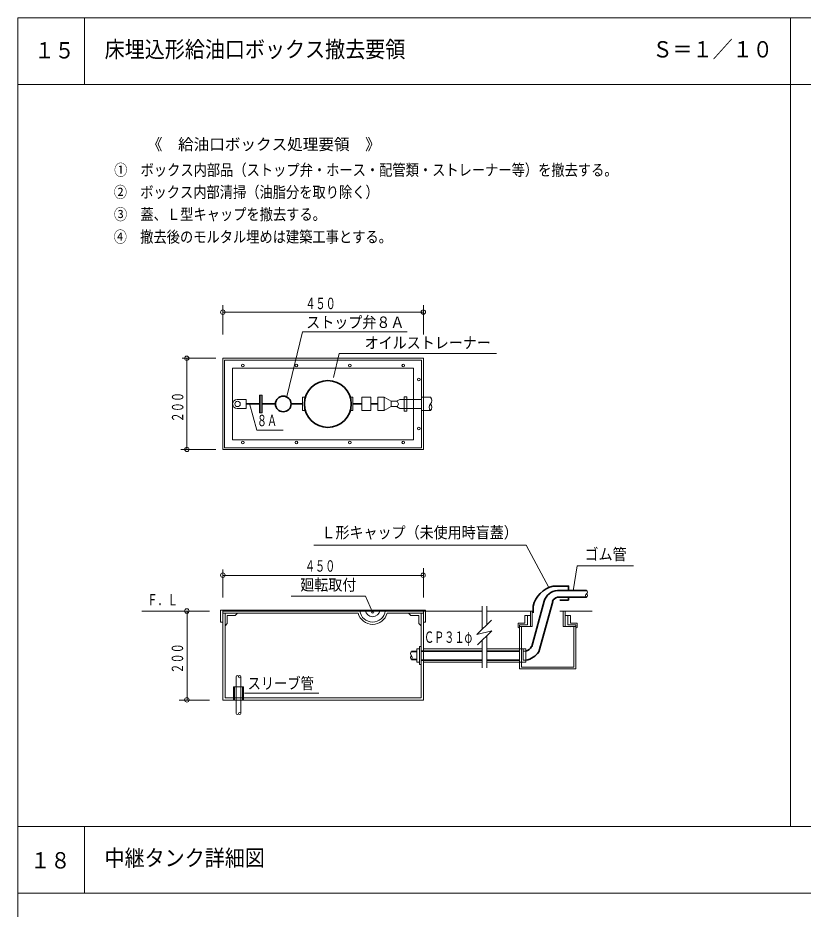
# Model space of a CAD drawing. Units: millimetres on the paper, enlarged 20 times, with parts at other scales. Extents: x -7805 to 8215, y -5592 to 5488.
# Drawn here: x -7805 to -4278, y 1484 to 5488 of the extents above; entities that cross this region are included whole.
import ezdxf
from ezdxf.enums import TextEntityAlignment as Align

# ---------------------------------------------------------------- set-up
doc = ezdxf.new("R2010")
doc.units = ezdxf.units.MM
doc.header["$LTSCALE"] = 20
for name, color, linetype, lineweight in [('2-0_衛生', 4, 'Continuous', 35), ('9-0', 7, 'Continuous', 18), ('E-0', 7, 'Continuous', 18), ('F-0', 5, 'Continuous', 18)]:
    doc.layers.add(name, color=color, linetype=linetype, lineweight=lineweight)
doc.styles.add('ＭＳ ゴシック', font='')
doc.styles.get('ＭＳ ゴシック').set_extended_font_data('MS Gothic')

msp = doc.modelspace()

# ---------------------------------------------------------------- linework, layer by layer
at = {"layer": '2-0_衛生', "color": 7, "lineweight": 18}
for p, q in [((-4334.56, 5488.01), (-4334.56, 1855.56)), ((-7505.28, 1855.56), (-7505.28, 1555.56)), ((-7804.67, 1555.56), (8215.33, 1555.56))]:
    msp.add_line(p, q, dxfattribs=at)
at = {"layer": '9-0'}
for p, q in [((-6883.95, 4065.63), (-6883.95, 4197.63)), ((-6883.95, 4165.63), (-5983.55, 4165.63)), ((-6713.95, 4165.63), (-6633.95, 4165.63)), ((-6153.55, 4165.63), (-6233.55, 4165.63)), ((-5983.55, 4065.63), (-5983.55, 4197.63)), ((-6526.95, 4078.03), (-6596.35, 3787.63)), ((-6055.95, 4078.03), (-6526.95, 4078.03)), ((-6361.35, 3979.63), (-6387.15, 3871.63)), ((-5655.75, 3979.63), (-6361.35, 3979.63)), ((-6915.55, 3958.63), (-7066.75, 3958.63)), ((-7045.55, 3548.23), (-7045.55, 3958.63)), ((-6875.95, 3950.63), (-5991.55, 3950.63)), ((-6875.95, 3556.23), (-6875.95, 3950.63)), ((-5991.55, 3556.23), (-5991.55, 3950.63)), ((-5983.55, 3548.23), (-5983.55, 3958.63)), ((-6839.95, 3914.63), (-6027.55, 3914.63)), ((-6839.95, 3592.23), (-6839.95, 3914.63)), ((-6819.95, 3773.43), (-6779.95, 3773.43)), ((-6719.95, 3793.43), (-6707.95, 3793.43)), ((-6719.95, 3713.43), (-6719.95, 3793.43)), ((-6713.95, 3713.43), (-6713.95, 3793.43)), ((-6707.95, 3713.43), (-6707.95, 3793.43)), ((-6525.95, 3723.43), (-6525.95, 3783.43)), ((-6513.55, 3783.43), (-6525.95, 3783.43)), ((-6311.95, 3783.43), (-6299.55, 3783.43)), ((-6299.55, 3723.43), (-6299.55, 3783.43)), ((-6259.55, 3783.43), (-6219.55, 3783.43)), ((-6259.55, 3723.43), (-6259.55, 3783.43)), ((-6127.55, 3765.43), (-6159.55, 3783.43)), ((-6127.55, 3765.43), (-6103.55, 3765.43)), ((-6127.55, 3741.43), (-6127.55, 3765.43)), ((-6089.55, 3773.43), (-6103.55, 3765.43)), ((-6089.55, 3773.43), (-5991.55, 3773.43)), ((-6069.55, 3721.43), (-6069.55, 3785.43)), ((-6069.55, 3785.43), (-6057.55, 3785.43)), ((-6057.55, 3721.43), (-6057.55, 3785.43)), ((-5991.55, 3783.43), (-5951.55, 3783.43)), ((-6127.55, 3741.43), (-6103.55, 3741.43)), ((-6089.55, 3733.43), (-6103.55, 3741.43)), ((-6089.55, 3733.43), (-5991.55, 3733.43)), ((-6719.95, 3713.43), (-6707.95, 3713.43)), ((-6513.55, 3723.43), (-6525.95, 3723.43)), ((-6311.95, 3723.43), (-6299.55, 3723.43)), ((-6187.55, 3723.43), (-6159.55, 3723.43)), ((-6069.55, 3721.43), (-6057.55, 3721.43)), ((-5991.55, 3723.43), (-5951.55, 3723.43)), ((-6915.55, 3548.23), (-7072.95, 3548.23)), ((-6883.95, 3548.23), (-5983.55, 3548.23)), ((-6875.95, 3556.23), (-5991.55, 3556.23)), ((-6476.15, 3119.83), (-5521.75, 3119.83)), ((-5419.95, 2929.03), (-5521.75, 3119.83)), ((-6883.95, 2883.43), (-6883.95, 3009.63)), ((-5983.55, 2883.43), (-5983.55, 3015.63)), ((-5292.15, 3026.43), (-5310.55, 2913.43)), ((-5040.15, 3026.43), (-5292.15, 3026.43)), ((-6883.95, 2983.43), (-5983.55, 2983.43)), ((-6243.75, 2889.63), (-6576.95, 2889.63)), ((-6211.55, 2818.23), (-6243.75, 2889.63)), ((-5719.15, 2844.63), (-5719.15, 2740.23)), ((-5699.15, 2844.63), (-5699.15, 2760.63)), ((-6943.95, 2823.43), (-7248.55, 2823.43)), ((-7044.35, 2823.43), (-7044.35, 2423.03)), ((-6893.95, 2827.43), (-5973.55, 2827.43)), ((-6893.95, 2827.43), (-6893.95, 2773.43)), ((-6883.95, 2827.43), (-6883.95, 2423.03)), ((-6883.95, 2823.43), (-5719.15, 2823.43)), ((-6883.95, 2813.43), (-6276.75, 2813.43)), ((-6873.95, 2813.43), (-6276.75, 2813.43)), ((-6873.95, 2813.43), (-6873.95, 2433.03)), ((-6863.95, 2803.43), (-6863.95, 2767.43)), ((-6863.95, 2803.43), (-6827.95, 2803.43)), ((-6817.95, 2813.43), (-6827.95, 2803.43)), ((-6146.75, 2813.43), (-5983.55, 2813.43)), ((-6146.75, 2813.43), (-5993.55, 2813.43)), ((-6049.55, 2813.43), (-6039.55, 2803.43)), ((-6003.55, 2803.43), (-6039.55, 2803.43)), ((-6003.55, 2803.43), (-6003.55, 2767.43)), ((-5993.55, 2813.43), (-5993.55, 2433.03)), ((-5983.55, 2823.43), (-5983.55, 2423.03)), ((-5973.55, 2827.43), (-5973.55, 2773.43)), ((-5699.15, 2823.43), (-5495.15, 2823.43)), ((-5527.15, 2803.43), (-5503.15, 2803.43)), ((-5527.15, 2803.43), (-5527.15, 2769.43)), ((-5515.15, 2803.43), (-5515.15, 2761.43)), ((-5503.15, 2823.43), (-5503.15, 2753.43)), ((-5495.15, 2823.43), (-5495.15, 2753.43)), ((-5371.15, 2823.43), (-5225.55, 2823.43)), ((-5355.15, 2823.43), (-5355.15, 2753.43)), ((-5347.15, 2823.43), (-5347.15, 2753.43)), ((-5323.15, 2803.43), (-5347.15, 2803.43)), ((-5335.15, 2803.43), (-5335.15, 2761.43)), ((-5323.15, 2803.43), (-5323.15, 2769.43)), ((-6893.95, 2773.43), (-6883.95, 2773.43)), ((-6863.95, 2767.43), (-6873.95, 2757.43)), ((-6003.55, 2767.43), (-5993.55, 2757.43)), ((-5973.55, 2773.43), (-5983.55, 2773.43)), ((-5677.95, 2782.23), (-5742.75, 2717.43)), ((-5557.15, 2769.43), (-5557.15, 2749.43)), ((-5557.15, 2769.43), (-5527.15, 2769.43)), ((-5293.15, 2769.43), (-5323.15, 2769.43)), ((-5293.15, 2769.43), (-5293.15, 2749.43)), ((-5742.75, 2717.43), (-5676.35, 2735.03)), ((-5676.35, 2735.03), (-5740.35, 2671.03)), ((-5551.15, 2747.03), (-5557.15, 2749.43)), ((-5551.15, 2761.43), (-5515.15, 2761.43)), ((-5551.15, 2761.43), (-5551.15, 2563.03)), ((-5551.15, 2753.43), (-5495.15, 2753.43)), ((-5543.15, 2753.43), (-5543.15, 2571.03)), ((-5299.15, 2753.43), (-5355.15, 2753.43)), ((-5299.15, 2761.43), (-5335.15, 2761.43)), ((-5326.75, 2753.43), (-5324.75, 2752.23)), ((-5307.15, 2753.43), (-5307.15, 2571.03)), ((-5299.15, 2761.43), (-5299.15, 2563.03)), ((-5299.15, 2747.03), (-5293.15, 2749.43)), ((-5719.15, 2692.23), (-5719.15, 2568.23)), ((-5699.15, 2712.23), (-5699.15, 2568.23)), ((-6013.55, 2653.43), (-6001.55, 2653.43)), ((-6001.55, 2663.43), (-5993.55, 2663.43)), ((-6001.55, 2663.43), (-6001.55, 2583.03)), ((-5983.55, 2653.43), (-5719.15, 2653.43)), ((-5699.15, 2653.43), (-5523.15, 2653.43)), ((-5535.15, 2643.03), (-5523.15, 2643.03)), ((-5523.15, 2653.43), (-5523.15, 2593.03)), ((-6001.55, 2583.03), (-5993.55, 2583.03)), ((-5983.55, 2593.03), (-5719.15, 2593.03)), ((-5699.15, 2593.03), (-5523.15, 2593.03)), ((-5551.15, 2563.03), (-5299.15, 2563.03)), ((-5543.15, 2571.03), (-5307.15, 2571.03)), ((-6823.95, 2528.23), (-6823.95, 2363.03)), ((-6803.95, 2528.23), (-6803.95, 2363.03)), ((-6835.95, 2483.03), (-6791.95, 2483.03)), ((-6835.95, 2483.03), (-6835.95, 2423.03)), ((-6831.95, 2483.03), (-6831.95, 2423.03)), ((-6795.95, 2483.03), (-6795.95, 2423.03)), ((-6791.95, 2483.03), (-6791.95, 2423.03)), ((-6786.15, 2454.03), (-6452.75, 2454.03)), ((-6943.95, 2423.03), (-7080.55, 2423.03)), ((-6883.95, 2423.03), (-5983.55, 2423.03)), ((-6873.95, 2433.03), (-5993.55, 2433.03))]:
    msp.add_line(p, q, dxfattribs=at)
at = {"layer": '9-0', "color": 3, "lineweight": 35}
for p, q in [((-6779.95, 3753.43), (-6719.95, 3753.43)), ((-6707.95, 3753.43), (-6647.95, 3753.43)), ((-6577.95, 3753.43), (-6525.95, 3753.43)), ((-6259.55, 3753.43), (-6299.55, 3753.43)), ((-6187.55, 3753.43), (-6219.55, 3753.43)), ((-5381.15, 2915.43), (-5251.15, 2915.43)), ((-5381.15, 2885.43), (-5251.15, 2885.43)), ((-5331.15, 2885.43), (-5331.15, 2871.43)), ((-5441.15, 2867.43), (-5497.15, 2663.43)), ((-5491.15, 2845.43), (-5491.15, 2815.43)), ((-5402.75, 2865.83), (-5464.75, 2640.63)), ((-5371.15, 2871.43), (-5331.15, 2871.43)), ((-5993.55, 2643.03), (-5719.15, 2643.03)), ((-5699.15, 2643.03), (-5551.15, 2643.03)), ((-6037.55, 2641.03), (-6013.55, 2641.03)), ((-6037.55, 2605.03), (-6013.55, 2605.03)), ((-5993.55, 2603.03), (-5719.15, 2603.03)), ((-5699.15, 2603.03), (-5551.15, 2603.03))]:
    msp.add_line(p, q, dxfattribs=at)
at = {"layer": '9-0'}
for points in [[(-6883.95, 3548.23), (-6883.95, 3958.63), (-5983.55, 3958.63)], [(-6839.95, 3592.23), (-6027.55, 3592.23), (-6027.55, 3914.63)], [(-6819.95, 3733.43), (-6779.95, 3733.43), (-6779.95, 3773.43)], [(-6259.55, 3723.43), (-6219.55, 3723.43), (-6219.55, 3783.43)], [(-6187.55, 3723.43), (-6187.55, 3783.43), (-6159.55, 3783.43)], [(-6127.55, 3741.43), (-6159.55, 3723.43), (-6159.55, 3783.43)], [(-6763.95, 3755.83), (-6731.95, 3635.83), (-6613.55, 3635.83)], [(-6013.55, 2653.43), (-6013.55, 2593.03), (-6001.55, 2593.03)], [(-5535.15, 2653.43), (-5535.15, 2603.03), (-5523.15, 2603.03)]]:
    msp.add_lwpolyline(points, dxfattribs=at)
at = {"layer": '9-0', "color": 3, "lineweight": 35}
msp.add_lwpolyline([(-5401.15, 2935.43), (-5331.15, 2935.43), (-5331.15, 2915.43)], dxfattribs=at)
at = {"layer": '9-0'}
for centre, radius in [((-6883.95, 4165.63), 10), ((-5983.75, 4166.23), 10), ((-7046.15, 3958.83), 10), ((-6793.95, 3926.63), 6), ((-6553.95, 3926.63), 6), ((-6313.55, 3926.63), 6), ((-6073.55, 3926.63), 6), ((-6003.55, 3863.43), 6), ((-6817.95, 3753.43), 12), ((-6003.55, 3643.43), 6), ((-6793.95, 3580.23), 6), ((-6553.95, 3580.23), 6), ((-6313.55, 3580.23), 6), ((-6073.55, 3580.23), 6), ((-7045.35, 3549.43), 10), ((-6883.95, 2984.43), 10), ((-5984.75, 2984.03), 10), ((-7045.75, 2823.63), 10), ((-6211.55, 2818.23), 5.2), ((-7045.55, 2424.63), 10)]:
    msp.add_circle(centre, radius, dxfattribs=at)
at = {"layer": '9-0', "color": 3, "lineweight": 35}
for centre, radius in [((-6412.75, 3753.43), 105.2), ((-6612.75, 3753.43), 35.2)]:
    msp.add_circle(centre, radius, dxfattribs=at)
at = {"layer": '9-0'}
for centre, radius, start, end in [((-6819.95, 3753.43), 20, 90, 270), ((-6108.75, 3753.43), 13.2, 292.61, 67.38), ((-5967.15, 3768.63), 21.6, 316.39, 43.6), ((-5935.55, 3738.63), 21.6, 136.39, 223.6), ((-5967.15, 3738.63), 21.6, 316.39, 43.6), ((-5246.35, 2893.03), 8.8, 122.34, 237.65), ((-5255.95, 2907.83), 8.8, 302.34, 57.65), ((-5255.95, 2893.03), 8.8, 302.34, 57.65), ((-6211.55, 2830.63), 67.2, 194.86, 345.13), ((-6211.55, 2830.63), 57.2, 187.27, 352.72), ((-6211.55, 2830.63), 33.2, 187.27, 352.72), ((-6029.55, 2632.23), 12, 132.07, 227.92), ((-6029.55, 2614.23), 12, 132.07, 227.92), ((-6045.55, 2614.23), 12, 312.07, 47.92), ((-6819.15, 2528.23), 5.2, 0, 180), ((-6809.15, 2528.23), 5.2, 0, 180), ((-6809.15, 2528.23), 5.2, 180, 0), ((-6819.15, 2363.03), 5.2, 180, 0), ((-6809.15, 2363.03), 5.2, 0, 180), ((-6809.15, 2363.03), 5.2, 180, 0)]:
    msp.add_arc(centre, radius, start, end, dxfattribs=at)
at = {"layer": '9-0', "color": 3, "lineweight": 35}
for centre, radius, start, end in [((-5371.15, 2815.43), 123.6, 104.03, 165.96), ((-5376.35, 2847.83), 68, 94.17, 163.14), ((-5376.35, 2857.83), 28, 100.02, 163.14), ((-5535.15, 2685.03), 43.6, 285.73, 330.28), ((-5535.15, 2685.83), 83.6, 278.11, 327.08)]:
    msp.add_arc(centre, radius, start, end, dxfattribs=at)
at = {"layer": 'E-0'}
for p, q in [((-7804.67, -5592.1), (-7804.67, 5487.9)), ((-7804.67, 5487.9), (8215.33, 5487.9))]:
    msp.add_line(p, q, dxfattribs=at)
at = {"layer": 'F-0', "color": 7}
for p, q in [((-7504.67, 5187.9), (-7504.67, 5487.9)), ((-7804.67, 5187.9), (8215.33, 5187.9)), ((-7804.67, 1855.56), (8215.33, 1855.56))]:
    msp.add_line(p, q, dxfattribs=at)

# ---------------------------------------------------------------- texts
at = {"layer": '2-0_衛生', "color": 7, "style": 'ＭＳ ゴシック', "width": 0.9}
for s, p in [('１５', (-7729.69, 5283.5)), ('１８', (-7748.27, 1644.82))]:
    msp.add_text(s, height=73.31, dxfattribs=at).set_placement(p, align=Align.BOTTOM_LEFT)
at = {"layer": '9-0', "style": 'ＭＳ ゴシック'}
msp.add_text('《\u3000給油口ボックス処理要領\u3000》', height=51.32, dxfattribs=at).set_placement((-7225.1, 4878.74), align=Align.BOTTOM_LEFT)
for s, width, p in [('①\u3000ボックス内部品（ストップ弁・ホース・配管類・ストレーナー等）を撤去する。', 0.85, (-7372.3, 4763.54)), ('②\u3000ボックス内部清掃（油脂分を取り除く）', 0.85, (-7373.9, 4663.94)), ('③\u3000蓋、Ｌ型キャップを撤去する。', 0.85, (-7373.1, 4564.34)), ('④\u3000撤去後のモルタル埋めは建築工事とする。', 0.85, (-7374.1, 4463.14)), ('４５０', 0.65, (-6513.35, 4164.03)), ('ストップ弁８Ａ', 0.9, (-6509.55, 4079.43)), ('オイルストレーナー', 0.9, (-6247.35, 3987.43)), ('８Ａ', 0.65, (-6731.15, 3638.43)), ('Ｌ形キャップ（未使用時盲蓋）', 0.9, (-6441.35, 3135.03)), ('ゴム管', 0.9, (-5259.75, 3037.43)), ('４５０', 0.65, (-6515.55, 2984.63)), ('廻転取付', 0.9, (-6536.55, 2899.83)), ('Ｆ．Ｌ', 0.65, (-7222.55, 2833.23)), ('ＣＰ３１φ', 0.65, (-5980.75, 2665.03)), ('スリーブ管', 0.85, (-6772.75, 2457.43))]:
    msp.add_text(s, height=51.32, dxfattribs=dict(at, width=width)).set_placement(p, align=Align.BOTTOM_LEFT)
at = {"layer": '9-0', "style": 'ＭＳ ゴシック', "width": 0.65}
for p in [(-7045.95, 3671.03), (-7046.95, 2542.23)]:
    msp.add_text('２００', height=51.32, rotation=90, dxfattribs=at).set_placement(p, align=Align.BOTTOM_LEFT)
at = {"layer": 'F-0', "color": 7, "style": 'ＭＳ ゴシック', "width": 0.9}
for s, p in [('\u3000床埋込形給油口ボックス撤去要領', (-7504.67, 5287.9)), ('Ｓ＝１／１０\u3000', (-4954.56, 5287.9)), ('\u3000中継タンク詳細図', (-7505.28, 1655.56))]:
    msp.add_text(s, height=73.31, dxfattribs=at).set_placement(p, align=Align.BOTTOM_LEFT)

doc.saveas('drawing.dxf')
